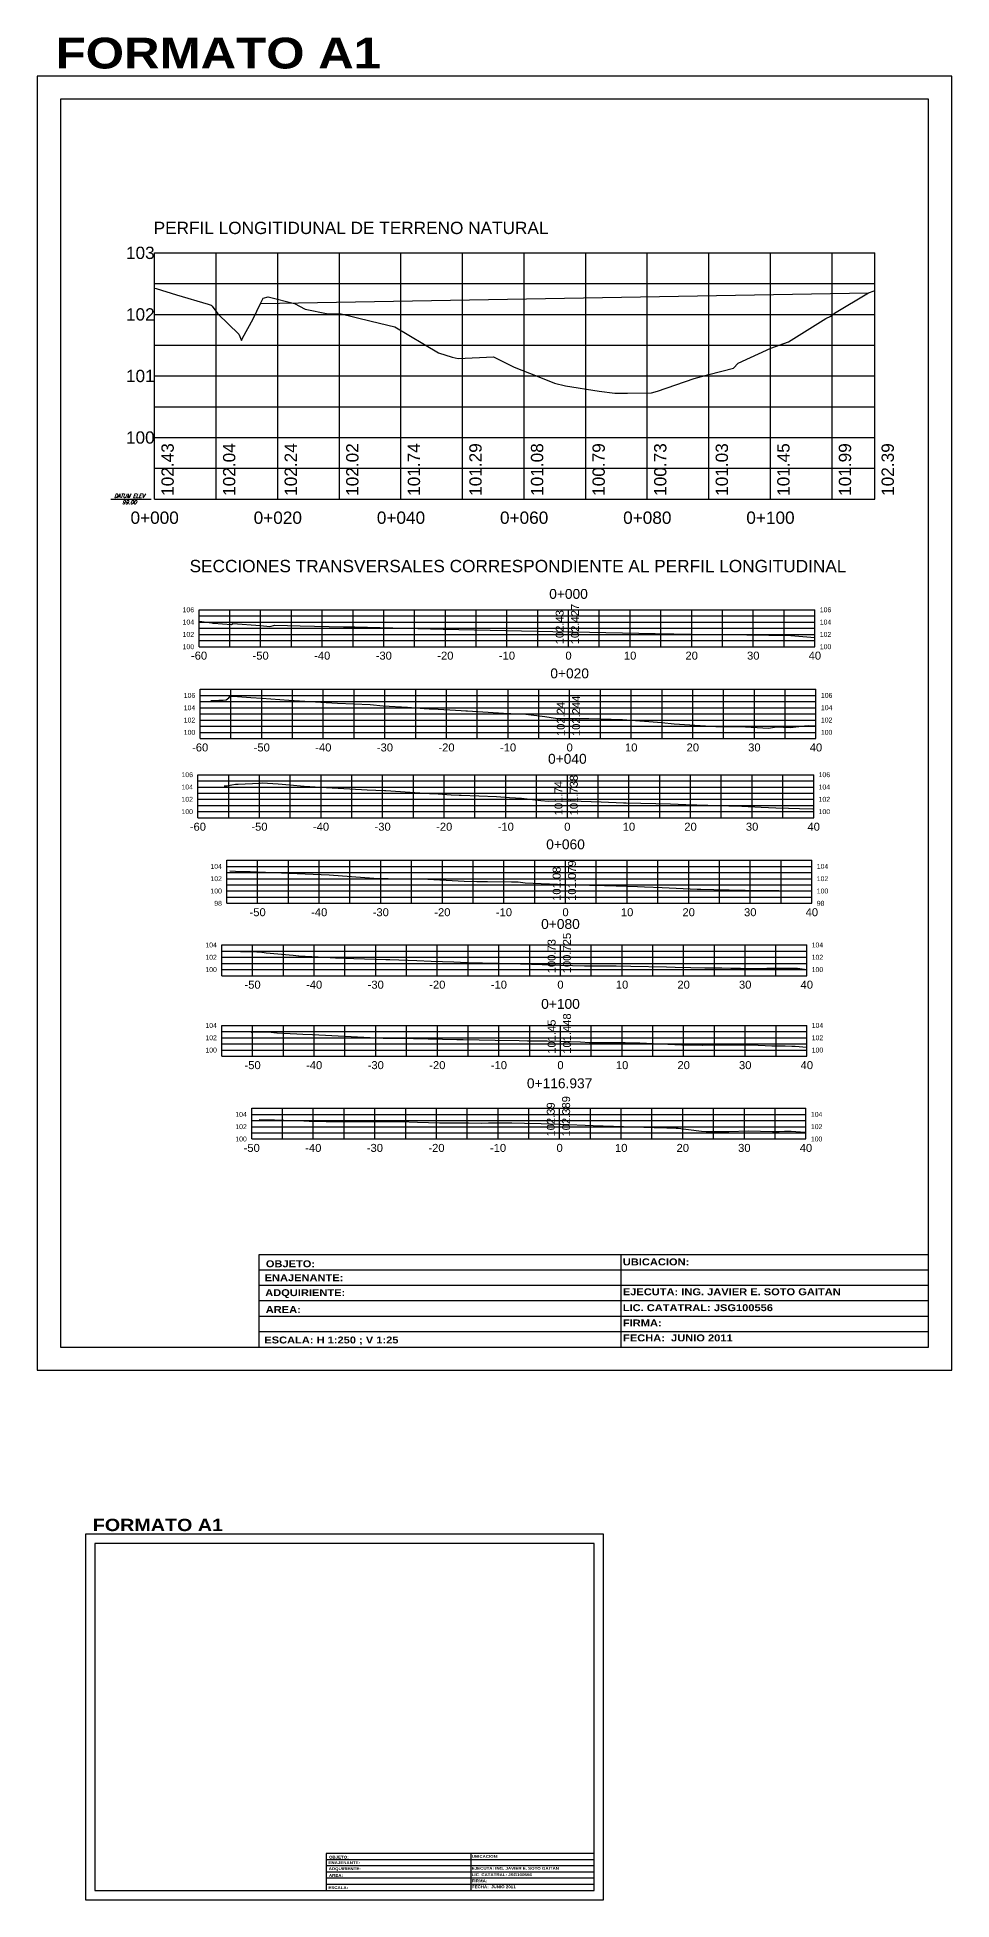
# Model space of a CAD drawing. Header units: millimetres. Extents: x 605578 to 606222, y 1311008 to 1311323.
# Drawn here: x 606073.2 to 606221.7, y 1311008.2 to 1311310.8 of the extents above; entities that cross this region are included whole.
import ezdxf
from ezdxf.enums import TextEntityAlignment as Align

# ---------------------------------------------------------------- set-up
doc = ezdxf.new("R2010")
doc.units = ezdxf.units.MM
doc.header["$LTSCALE"] = 0.0254
doc.header["$MEASUREMENT"] = 0
for name, color, linetype in [('ALINEACION 1', 4, 'Continuous'), ('CAJETIN', 5, 'Continuous'), ('PBASE', 3, 'Continuous'), ('PEGC', 6, 'Continuous'), ('PEGCT', 7, 'Continuous'), ('PGRID', 8, 'Continuous'), ('PGRIDT', 7, 'Continuous'), ('PVGRID', 8, 'Continuous'), ('TEXTO ARB', 7, 'Continuous'), ('XEG', 6, 'Continuous'), ('XGRID', 8, 'Continuous'), ('XGRIDT', 3, 'Continuous')]:
    doc.layers.add(name, color=color, linetype=linetype)
doc.styles.add('C10O', font='complex_.ttf', dxfattribs={"oblique": 20, "height": 4.167})
doc.styles.add('PERFIL', font='arial.ttf', dxfattribs={"height": 2})
doc.styles.add('SECCION', font='arial.ttf', dxfattribs={"height": 0.8})
doc.styles.add('TEXTO CAJETIN', font='', dxfattribs={"height": 1.2})
doc.styles.get('TEXTO CAJETIN').set_extended_font_data('Arial Black')

# ---------------------------------------------------------------- blocks, each defined once
blk = doc.blocks.new('datum')
blk.add_line((-1.625, 0), (-0.125, 0))
at = {"style": 'C10O', "oblique": 20}
blk.add_text('DATUM ELEV', height=0.1389, dxfattribs=at).set_placement((-0.9375, 0.05), align=Align.CENTER)
blk.add_attdef('DATUM', text='', height=0.1389, dxfattribs=at).set_placement((-0.9375, -0.18889), align=Align.CENTER)

msp = doc.modelspace()

# ---------------------------------------------------------------- linework, layer by layer
for p, q in [((606217.988, 1311112.982), (606109.238, 1311112.982)), ((606109.238, 1311112.982), (606109.238, 1311097.982)), ((606167.988, 1311112.982), (606167.988, 1311097.982)), ((606217.988, 1311110.482), (606109.238, 1311110.482)), ((606217.988, 1311107.982), (606109.238, 1311107.982)), ((606217.988, 1311105.482), (606109.238, 1311105.482)), ((606217.988, 1311102.982), (606109.238, 1311102.982)), ((606217.988, 1311100.482), (606109.238, 1311100.482)), ((606163.663, 1311015.706), (606120.163, 1311015.706)), ((606120.163, 1311015.706), (606120.163, 1311009.706)), ((606163.663, 1311014.706), (606120.163, 1311014.706)), ((606163.663, 1311013.706), (606120.163, 1311013.706)), ((606143.663, 1311015.706), (606143.663, 1311009.706)), ((606163.663, 1311012.706), (606120.163, 1311012.706)), ((606163.663, 1311011.706), (606120.163, 1311011.706)), ((606163.663, 1311010.706), (606120.163, 1311010.706))]:
    msp.add_line(p, q)
for points in [[(606221.738, 1311094.232), (606221.738, 1311304.482), (606073.238, 1311304.482), (606073.238, 1311094.232)], [(606081.063, 1311008.206), (606165.163, 1311008.206), (606165.163, 1311067.606), (606081.063, 1311067.606)]]:
    msp.add_lwpolyline(points, close=True)
at = {"layer": 'CAJETIN'}
for points in [[(606217.988, 1311097.982), (606217.988, 1311300.732), (606076.988, 1311300.732), (606076.988, 1311097.982)], [(606082.563, 1311009.706), (606163.663, 1311009.706), (606163.663, 1311066.106), (606082.563, 1311066.106)]]:
    msp.add_lwpolyline(points, close=True, dxfattribs=at)
at = {"layer": 'PBASE'}
for p, q in [((606092.301, 1311235.734), (606092.301, 1311235.76)), ((606092.301, 1311235.76), (606209.239, 1311235.76)), ((606092.301, 1311235.734), (606209.239, 1311235.734)), ((606102.301, 1311235.734), (606102.301, 1311235.76)), ((606112.301, 1311235.734), (606112.301, 1311235.76)), ((606122.301, 1311235.734), (606122.301, 1311235.76)), ((606132.301, 1311235.734), (606132.301, 1311235.76)), ((606142.301, 1311235.734), (606142.301, 1311235.76)), ((606152.301, 1311235.734), (606152.301, 1311235.76)), ((606162.301, 1311235.734), (606162.301, 1311235.76)), ((606172.301, 1311235.734), (606172.301, 1311235.76)), ((606182.301, 1311235.734), (606182.301, 1311235.76)), ((606192.301, 1311235.734), (606192.301, 1311235.76)), ((606202.301, 1311235.734), (606202.301, 1311235.76)), ((606209.239, 1311235.734), (606209.239, 1311235.76))]:
    msp.add_line(p, q, dxfattribs=at)
at = {"layer": 'PEGC'}
msp.add_lwpolyline([(606092.301, 1311270.034), (606092.552, 1311269.941), (606095.84, 1311268.948), (606100.98, 1311267.424), (606101.475, 1311267.235), (606101.626, 1311267.115), (606102.547, 1311265.853), (606105.946, 1311262.572), (606106.392, 1311261.542), (606106.557, 1311261.915), (606108.32, 1311265.024), (606109.467, 1311267.557), (606109.935, 1311268.42), (606110.73, 1311268.588), (606115.001, 1311267.543), (606116.735, 1311266.604), (606120.478, 1311265.853), (606122.396, 1311265.927), (606127.48, 1311264.635), (606131.317, 1311263.721), (606138.42, 1311259.514), (606140.619, 1311258.829), (606141.605, 1311258.585), (606147.33, 1311258.882), (606150.685, 1311257.183), (606154.435, 1311255.712), (606157.219, 1311254.593), (606159.009, 1311254.158), (606164.459, 1311253.311), (606167.052, 1311252.98), (606169.112, 1311252.97), (606172.969, 1311253.019), (606173.959, 1311253.314), (606179.893, 1311255.365), (606182.278, 1311256.005), (606186.297, 1311257.018), (606187.039, 1311257.822), (606192.343, 1311260.255), (606195.257, 1311261.299), (606201.31, 1311265.071), (606202.078, 1311265.495), (606202.727, 1311265.947), (606208.248, 1311269.259), (606209.133, 1311269.604), (606209.238, 1311269.646)], dxfattribs=at)
at = {"layer": 'PGRID'}
for p, q in [((606092.301, 1311235.76), (606092.301, 1311275.76)), ((606092.301, 1311275.76), (606209.239, 1311275.76)), ((606102.301, 1311235.76), (606102.301, 1311275.76)), ((606112.301, 1311235.76), (606112.301, 1311275.76)), ((606122.301, 1311235.76), (606122.301, 1311275.76)), ((606132.301, 1311235.76), (606132.301, 1311275.76)), ((606142.301, 1311235.76), (606142.301, 1311275.76)), ((606152.301, 1311235.76), (606152.301, 1311275.76)), ((606162.301, 1311235.76), (606162.301, 1311275.76)), ((606172.301, 1311235.76), (606172.301, 1311275.76)), ((606182.301, 1311235.76), (606182.301, 1311275.76)), ((606192.301, 1311235.76), (606192.301, 1311275.76)), ((606202.301, 1311235.76), (606202.301, 1311275.76)), ((606209.239, 1311235.76), (606209.239, 1311275.76)), ((606092.301, 1311270.76), (606209.239, 1311270.76)), ((606092.301, 1311265.76), (606209.239, 1311265.76)), ((606092.301, 1311260.76), (606209.239, 1311260.76)), ((606092.301, 1311255.76), (606209.239, 1311255.76)), ((606092.301, 1311250.76), (606209.239, 1311250.76)), ((606092.301, 1311245.76), (606209.239, 1311245.76)), ((606092.301, 1311240.76), (606209.239, 1311240.76))]:
    msp.add_line(p, q, dxfattribs=at)
at = {"layer": 'PVGRID'}
for p, q in [((606092.301, 1311235.76), (606092.301, 1311270.034)), ((606112.301, 1311235.76), (606112.301, 1311268.203)), ((606209.239, 1311235.76), (606209.239, 1311269.645)), ((606102.301, 1311235.76), (606102.301, 1311266.189)), ((606122.301, 1311235.76), (606122.301, 1311265.923)), ((606202.301, 1311235.76), (606202.301, 1311265.65)), ((606132.301, 1311235.76), (606132.301, 1311263.138)), ((606192.301, 1311235.76), (606192.301, 1311260.236)), ((606142.301, 1311235.76), (606142.301, 1311258.622)), ((606152.301, 1311235.76), (606152.301, 1311256.549)), ((606182.301, 1311235.76), (606182.301, 1311256.011)), ((606162.301, 1311235.76), (606162.301, 1311253.646)), ((606172.301, 1311235.76), (606172.301, 1311253.01))]:
    msp.add_line(p, q, dxfattribs=at)
at = {"layer": 'TEXTO ARB'}
msp.add_line((606109.467, 1311267.557), (606208.248, 1311269.259), dxfattribs=at)
at = {"layer": 'XEG'}
for points in [[(606099.51, 1311215.935), (606101.604, 1311215.627), (606101.756, 1311215.608), (606101.859, 1311215.594), (606104.788, 1311215.358), (606104.973, 1311215.565), (606109.51, 1311215.201), (606111.027, 1311215.079), (606111.027, 1311215.079), (606111.79, 1311215.273), (606111.79, 1311215.273), (606115.933, 1311215.148), (606115.933, 1311215.148), (606122.958, 1311215.029), (606122.958, 1311215.029), (606124.831, 1311214.992), (606124.831, 1311214.992), (606139.166, 1311214.65), (606139.166, 1311214.65), (606159.51, 1311214.2), (606159.789, 1311214.194), (606159.789, 1311214.194), (606160.289, 1311214.182), (606160.289, 1311214.182), (606173.559, 1311213.934), (606173.559, 1311213.934), (606182.627, 1311213.765), (606182.627, 1311213.765), (606188.476, 1311213.676), (606188.476, 1311213.676), (606195.598, 1311213.58), (606195.598, 1311213.58), (606199.51, 1311213.28), (606199.51, 1311213.28)], [(606101.397, 1311203.012), (606102.201, 1311203.041), (606102.73, 1311203.062), (606103.438, 1311203.102), (606103.926, 1311203.131), (606104.356, 1311203.491), (606104.559, 1311203.738), (606105.768, 1311203.704), (606107.919, 1311203.51), (606109.692, 1311203.396), (606114.099, 1311203.111), (606114.099, 1311203.111), (606120.14, 1311202.711), (606120.14, 1311202.711), (606122.019, 1311202.611), (606122.019, 1311202.611), (606127.313, 1311202.361), (606127.313, 1311202.361), (606129.384, 1311202.156), (606129.384, 1311202.156), (606133.383, 1311201.943), (606133.383, 1311201.943), (606136.08, 1311201.73), (606136.08, 1311201.73), (606136.869, 1311201.672), (606136.869, 1311201.672), (606137.415, 1311201.665), (606137.415, 1311201.665), (606142.053, 1311201.417), (606142.053, 1311201.417), (606142.845, 1311201.374), (606142.845, 1311201.374), (606142.955, 1311201.368), (606142.955, 1311201.368), (606143.079, 1311201.358), (606143.079, 1311201.358), (606148.949, 1311200.952), (606148.949, 1311200.952), (606152.569, 1311200.788), (606152.569, 1311200.788), (606155.635, 1311200.461), (606155.635, 1311200.461), (606157.734, 1311200.09), (606157.734, 1311200.09), (606159.692, 1311200.104), (606161.999, 1311200.12), (606161.999, 1311200.12), (606162.827, 1311200.1), (606162.827, 1311200.1), (606168.256, 1311199.932), (606168.256, 1311199.932), (606174.648, 1311199.459), (606174.648, 1311199.459), (606176.688, 1311199.221), (606176.688, 1311199.221), (606183.437, 1311198.804), (606183.437, 1311198.804), (606187.345, 1311198.785), (606187.345, 1311198.785), (606191.959, 1311198.536), (606191.959, 1311198.536), (606193.27, 1311198.754), (606193.27, 1311198.754), (606195.527, 1311198.646), (606195.527, 1311198.646), (606197.846, 1311198.924), (606197.846, 1311198.924), (606198.479, 1311198.954), (606198.479, 1311198.954), (606199.692, 1311198.937), (606199.692, 1311198.937)], [(606103.571, 1311189.162), (606104.09, 1311189.18), (606104.839, 1311189.322), (606105.452, 1311189.428), (606105.837, 1311189.45), (606109.32, 1311189.619), (606109.451, 1311189.625), (606109.451, 1311189.625), (606109.758, 1311189.673), (606109.758, 1311189.673), (606112.366, 1311189.478), (606112.366, 1311189.478), (606114.272, 1311189.311), (606114.272, 1311189.311), (606116.562, 1311189.122), (606116.562, 1311189.122), (606120.188, 1311188.894), (606120.188, 1311188.894), (606126.828, 1311188.503), (606126.828, 1311188.503), (606129.619, 1311188.438), (606129.619, 1311188.438), (606129.825, 1311188.426), (606129.825, 1311188.426), (606136.946, 1311187.947), (606136.946, 1311187.947), (606137.632, 1311187.932), (606137.632, 1311187.932), (606140.448, 1311187.725), (606140.448, 1311187.725), (606141.766, 1311187.647), (606141.766, 1311187.647), (606142.062, 1311187.636), (606142.062, 1311187.636), (606147.805, 1311187.43), (606147.805, 1311187.43), (606149.946, 1311187.275), (606149.946, 1311187.275), (606151.864, 1311187.168), (606151.864, 1311187.168), (606155.007, 1311186.762), (606155.007, 1311186.762), (606156.284, 1311186.698), (606156.284, 1311186.698), (606159.32, 1311186.718), (606160.644, 1311186.726), (606160.644, 1311186.726), (606161.553, 1311186.673), (606161.553, 1311186.673), (606164.793, 1311186.562), (606164.793, 1311186.562), (606168.438, 1311186.414), (606168.438, 1311186.414), (606168.851, 1311186.397), (606168.851, 1311186.397), (606176.05, 1311186.231), (606176.05, 1311186.231), (606178.559, 1311186.155), (606178.559, 1311186.155), (606182.149, 1311186.025), (606182.149, 1311186.025), (606185.565, 1311185.918), (606185.565, 1311185.918), (606187.63, 1311185.865), (606187.63, 1311185.865), (606190.776, 1311185.695), (606190.776, 1311185.695), (606192.006, 1311185.645), (606192.006, 1311185.645), (606193.182, 1311185.617), (606193.182, 1311185.617), (606195.223, 1311185.545), (606195.223, 1311185.545), (606196.994, 1311185.499), (606196.994, 1311185.499), (606199.174, 1311185.46), (606199.174, 1311185.46)], [(606104.528, 1311175.35), (606106.355, 1311175.246), (606107.7, 1311175.262), (606107.715, 1311175.262), (606107.736, 1311175.262), (606107.788, 1311175.256), (606109.022, 1311175.207), (606118.049, 1311174.848), (606118.049, 1311174.848), (606120.615, 1311174.708), (606120.615, 1311174.708), (606127.91, 1311174.147), (606127.91, 1311174.147), (606128.924, 1311174.106), (606128.924, 1311174.106), (606130.222, 1311174.117), (606130.222, 1311174.117), (606135.701, 1311174.057), (606135.701, 1311174.057), (606142.542, 1311173.705), (606142.542, 1311173.705), (606144.627, 1311173.607), (606144.627, 1311173.607), (606146.346, 1311173.624), (606146.346, 1311173.624), (606150.256, 1311173.59), (606150.256, 1311173.59), (606151.352, 1311173.58), (606151.352, 1311173.58), (606152.453, 1311173.41), (606152.453, 1311173.41), (606159.022, 1311173.166), (606161.689, 1311173.066), (606161.689, 1311173.066), (606162.935, 1311173.019), (606162.935, 1311173.019), (606163.429, 1311173.018), (606163.429, 1311173.018), (606167.249, 1311172.903), (606167.249, 1311172.903), (606170.712, 1311172.805), (606170.712, 1311172.805), (606171.852, 1311172.751), (606171.852, 1311172.751), (606174.723, 1311172.656), (606174.723, 1311172.656), (606180.419, 1311172.409), (606180.419, 1311172.409), (606180.975, 1311172.387), (606180.975, 1311172.387), (606185.197, 1311172.264), (606185.197, 1311172.264), (606185.608, 1311172.257), (606185.608, 1311172.257), (606188.215, 1311172.217), (606188.215, 1311172.217), (606191.811, 1311172.176), (606191.811, 1311172.176), (606193.672, 1311172.193), (606193.672, 1311172.193), (606196.13, 1311172.14), (606196.13, 1311172.14), (606198.402, 1311172.102), (606198.402, 1311172.102), (606199.022, 1311172.037), (606199.022, 1311172.037)], [(606106.249, 1311162.239), (606107.699, 1311162.232), (606107.963, 1311162.237), (606108.2, 1311162.232), (606108.92, 1311162.219), (606108.92, 1311162.219), (606109.4, 1311162.223), (606109.4, 1311162.223), (606110.384, 1311162.044), (606110.384, 1311162.044), (606114.767, 1311161.65), (606114.767, 1311161.65), (606115.633, 1311161.554), (606115.633, 1311161.554), (606115.727, 1311161.554), (606115.727, 1311161.554), (606119.959, 1311161.323), (606119.959, 1311161.323), (606121.662, 1311161.236), (606121.662, 1311161.236), (606121.924, 1311161.224), (606121.924, 1311161.224), (606122.063, 1311161.21), (606122.063, 1311161.21), (606124.641, 1311161.137), (606124.641, 1311161.137), (606129.837, 1311160.984), (606129.837, 1311160.984), (606130.486, 1311160.96), (606130.486, 1311160.96), (606134.871, 1311160.775), (606134.871, 1311160.775), (606137.2, 1311160.694), (606137.2, 1311160.694), (606140.896, 1311160.563), (606140.896, 1311160.563), (606143.03, 1311160.488), (606143.03, 1311160.488), (606145.547, 1311160.425), (606145.547, 1311160.425), (606147.118, 1311160.382), (606147.118, 1311160.382), (606148.26, 1311160.347), (606148.26, 1311160.347), (606151.712, 1311160.278), (606151.712, 1311160.278), (606155.224, 1311160.127), (606155.224, 1311160.127), (606156.472, 1311160.089), (606156.472, 1311160.089), (606158.2, 1311160.043), (606162.124, 1311159.937), (606162.124, 1311159.937), (606163.569, 1311159.925), (606163.569, 1311159.925), (606166.439, 1311159.936), (606166.439, 1311159.936), (606167.258, 1311159.92), (606167.258, 1311159.92), (606169.631, 1311159.867), (606169.631, 1311159.867), (606175.417, 1311159.757), (606175.417, 1311159.757), (606176.841, 1311159.712), (606176.841, 1311159.712), (606179.363, 1311159.645), (606179.363, 1311159.645), (606181.67, 1311159.587), (606181.67, 1311159.587), (606184.401, 1311159.604), (606184.401, 1311159.604), (606185.856, 1311159.573), (606185.856, 1311159.573), (606187.461, 1311159.527), (606187.461, 1311159.527), (606189.505, 1311159.514), (606189.505, 1311159.514), (606191.197, 1311159.51), (606191.197, 1311159.51), (606191.712, 1311159.538), (606191.712, 1311159.538), (606196.539, 1311159.546), (606196.539, 1311159.546), (606196.673, 1311159.542), (606196.673, 1311159.542), (606198.2, 1311159.329), (606198.2, 1311159.329)], [(606107.973, 1311149.157), (606108.205, 1311149.164), (606109.578, 1311149.203), (606109.578, 1311149.203), (606110.174, 1311149.211), (606110.174, 1311149.211), (606110.707, 1311149.209), (606110.707, 1311149.209), (606112.137, 1311149.061), (606112.137, 1311149.061), (606112.205, 1311149.056), (606112.205, 1311149.056), (606115.41, 1311148.899), (606115.41, 1311148.899), (606116.355, 1311148.827), (606116.355, 1311148.827), (606117.942, 1311148.771), (606117.942, 1311148.771), (606129.386, 1311148.202), (606129.386, 1311148.202), (606130.323, 1311148.167), (606130.323, 1311148.167), (606131.997, 1311148.175), (606131.997, 1311148.175), (606141.38, 1311147.98), (606141.38, 1311147.98), (606141.864, 1311147.97), (606141.864, 1311147.97), (606142.39, 1311147.954), (606142.39, 1311147.954), (606147.607, 1311147.853), (606147.607, 1311147.853), (606151.474, 1311147.789), (606151.474, 1311147.789), (606152.843, 1311147.759), (606152.843, 1311147.759), (606156.04, 1311147.726), (606156.04, 1311147.726), (606158.205, 1311147.693), (606158.227, 1311147.693), (606158.227, 1311147.693), (606161.477, 1311147.581), (606161.477, 1311147.581), (606162.901, 1311147.499), (606162.901, 1311147.499), (606168.684, 1311147.48), (606168.684, 1311147.48), (606171.07, 1311147.442), (606171.07, 1311147.442), (606173.289, 1311147.285), (606173.289, 1311147.285), (606177.922, 1311147.073), (606177.922, 1311147.073), (606181.257, 1311147.039), (606181.257, 1311147.039), (606181.315, 1311147.039), (606181.315, 1311147.039), (606181.344, 1311147.04), (606181.344, 1311147.04), (606186.828, 1311147.102), (606186.828, 1311147.102), (606186.907, 1311147.099), (606186.907, 1311147.099), (606187.292, 1311147.089), (606187.292, 1311147.089), (606189.24, 1311147.115), (606189.24, 1311147.115), (606192.55, 1311146.956), (606192.55, 1311146.956), (606194.704, 1311146.911), (606194.704, 1311146.911), (606195.753, 1311146.897), (606195.753, 1311146.897), (606196.316, 1311146.895), (606196.316, 1311146.895), (606198.205, 1311146.694), (606198.205, 1311146.694)], [(606109.279, 1311134.938), (606109.279, 1311134.938), (606111.25, 1311134.902), (606111.25, 1311134.902), (606111.785, 1311134.904), (606111.785, 1311134.904), (606113.291, 1311134.874), (606113.291, 1311134.874), (606116.532, 1311134.746), (606116.532, 1311134.746), (606117.4, 1311134.689), (606117.4, 1311134.689), (606120.127, 1311134.621), (606120.127, 1311134.621), (606120.77, 1311134.642), (606120.77, 1311134.642), (606122.733, 1311134.652), (606122.733, 1311134.652), (606123, 1311134.66), (606123, 1311134.66), (606127.261, 1311134.65), (606127.261, 1311134.65), (606132.213, 1311134.627), (606132.213, 1311134.627), (606134.986, 1311134.522), (606134.986, 1311134.522), (606138.574, 1311134.449), (606138.574, 1311134.449), (606140.676, 1311134.435), (606140.676, 1311134.435), (606143.246, 1311134.412), (606143.246, 1311134.412), (606145.33, 1311134.386), (606145.33, 1311134.386), (606146.509, 1311134.406), (606146.509, 1311134.406), (606149.423, 1311134.423), (606149.423, 1311134.423), (606150.3, 1311134.396), (606150.3, 1311134.396), (606152.343, 1311134.356), (606152.343, 1311134.356), (606155.077, 1311134.292), (606155.077, 1311134.292), (606158.064, 1311134.188), (606158.254, 1311134.181), (606158.254, 1311134.181), (606163.507, 1311134.001), (606163.507, 1311134.001), (606165.112, 1311133.958), (606165.112, 1311133.958), (606173.437, 1311133.656), (606173.437, 1311133.656), (606173.723, 1311133.654), (606173.723, 1311133.654), (606175.496, 1311133.591), (606175.496, 1311133.591), (606176.964, 1311133.545), (606176.964, 1311133.545), (606177.31, 1311133.552), (606177.31, 1311133.552), (606181.087, 1311133.059), (606181.087, 1311133.059), (606181.885, 1311133.01), (606181.885, 1311133.01), (606185.481, 1311132.997), (606185.481, 1311132.997), (606185.548, 1311132.995), (606185.548, 1311132.995), (606188.732, 1311133.112), (606188.732, 1311133.112), (606192.62, 1311133.038), (606192.62, 1311133.038), (606193.703, 1311133.012), (606193.703, 1311133.012), (606194.584, 1311133.048), (606194.584, 1311133.048), (606195.641, 1311133.09), (606195.641, 1311133.09), (606197.178, 1311132.941), (606197.178, 1311132.941), (606198.064, 1311132.902), (606198.064, 1311132.902)]]:
    msp.add_lwpolyline(points, dxfattribs=at)
at = {"layer": 'XGRID'}
for p, q in [((606099.51, 1311211.773), (606099.51, 1311217.773)), ((606099.51, 1311217.773), (606199.51, 1311217.773)), ((606099.51, 1311216.773), (606199.51, 1311216.773)), ((606104.51, 1311211.773), (606104.51, 1311217.773)), ((606109.51, 1311211.773), (606109.51, 1311217.773)), ((606114.51, 1311211.773), (606114.51, 1311217.773)), ((606119.51, 1311211.773), (606119.51, 1311217.773)), ((606124.51, 1311211.773), (606124.51, 1311217.773)), ((606129.51, 1311211.773), (606129.51, 1311217.773)), ((606134.51, 1311211.773), (606134.51, 1311217.773)), ((606139.51, 1311211.773), (606139.51, 1311217.773)), ((606144.51, 1311211.773), (606144.51, 1311217.773)), ((606149.51, 1311211.773), (606149.51, 1311217.773)), ((606154.51, 1311211.773), (606154.51, 1311217.773)), ((606159.51, 1311211.773), (606159.51, 1311217.773)), ((606164.51, 1311211.773), (606164.51, 1311217.773)), ((606169.51, 1311211.773), (606169.51, 1311217.773)), ((606174.51, 1311211.773), (606174.51, 1311217.773)), ((606179.51, 1311211.773), (606179.51, 1311217.773)), ((606184.51, 1311211.773), (606184.51, 1311217.773)), ((606189.51, 1311211.773), (606189.51, 1311217.773)), ((606194.51, 1311211.773), (606194.51, 1311217.773)), ((606199.51, 1311211.773), (606199.51, 1311217.773)), ((606099.51, 1311215.773), (606199.51, 1311215.773)), ((606099.51, 1311214.773), (606199.51, 1311214.773)), ((606099.51, 1311213.773), (606199.51, 1311213.773)), ((606099.51, 1311212.773), (606199.51, 1311212.773)), ((606099.51, 1311211.773), (606199.51, 1311211.773)), ((606099.692, 1311196.859), (606099.692, 1311204.859)), ((606099.692, 1311204.859), (606199.692, 1311204.859)), ((606104.692, 1311196.859), (606104.692, 1311204.859)), ((606109.692, 1311196.859), (606109.692, 1311204.859)), ((606114.692, 1311196.859), (606114.692, 1311204.859)), ((606119.692, 1311196.859), (606119.692, 1311204.859)), ((606124.692, 1311196.859), (606124.692, 1311204.859)), ((606129.692, 1311196.859), (606129.692, 1311204.859)), ((606134.692, 1311196.859), (606134.692, 1311204.859)), ((606139.692, 1311196.859), (606139.692, 1311204.859)), ((606144.692, 1311196.859), (606144.692, 1311204.859)), ((606149.692, 1311196.859), (606149.692, 1311204.859)), ((606154.692, 1311196.859), (606154.692, 1311204.859)), ((606159.692, 1311196.859), (606159.692, 1311204.859)), ((606164.692, 1311196.859), (606164.692, 1311204.859)), ((606169.692, 1311196.859), (606169.692, 1311204.859)), ((606174.692, 1311196.859), (606174.692, 1311204.859)), ((606179.692, 1311196.859), (606179.692, 1311204.859)), ((606184.692, 1311196.859), (606184.692, 1311204.859)), ((606189.692, 1311196.859), (606189.692, 1311204.859)), ((606194.692, 1311196.859), (606194.692, 1311204.859)), ((606199.692, 1311196.859), (606199.692, 1311204.859)), ((606099.692, 1311203.859), (606199.692, 1311203.859)), ((606099.692, 1311202.859), (606199.692, 1311202.859)), ((606099.692, 1311201.859), (606199.692, 1311201.859)), ((606099.692, 1311200.859), (606199.692, 1311200.859)), ((606099.692, 1311199.859), (606199.692, 1311199.859)), ((606099.692, 1311198.859), (606199.692, 1311198.859)), ((606099.692, 1311197.859), (606199.692, 1311197.859)), ((606099.692, 1311196.859), (606199.692, 1311196.859)), ((606099.32, 1311183.98), (606099.32, 1311190.98)), ((606099.32, 1311190.98), (606199.32, 1311190.98)), ((606099.32, 1311189.98), (606199.32, 1311189.98)), ((606104.32, 1311183.98), (606104.32, 1311190.98)), ((606109.32, 1311183.98), (606109.32, 1311190.98)), ((606114.32, 1311183.98), (606114.32, 1311190.98)), ((606119.32, 1311183.98), (606119.32, 1311190.98)), ((606124.32, 1311183.98), (606124.32, 1311190.98)), ((606129.32, 1311183.98), (606129.32, 1311190.98)), ((606134.32, 1311183.98), (606134.32, 1311190.98)), ((606139.32, 1311183.98), (606139.32, 1311190.98)), ((606144.32, 1311183.98), (606144.32, 1311190.98)), ((606149.32, 1311183.98), (606149.32, 1311190.98)), ((606154.32, 1311183.98), (606154.32, 1311190.98)), ((606159.32, 1311183.98), (606159.32, 1311190.98)), ((606164.32, 1311183.98), (606164.32, 1311190.98)), ((606169.32, 1311183.98), (606169.32, 1311190.98)), ((606174.32, 1311183.98), (606174.32, 1311190.98)), ((606179.32, 1311183.98), (606179.32, 1311190.98)), ((606184.32, 1311183.98), (606184.32, 1311190.98)), ((606189.32, 1311183.98), (606189.32, 1311190.98)), ((606194.32, 1311183.98), (606194.32, 1311190.98)), ((606199.32, 1311183.98), (606199.32, 1311190.98)), ((606099.32, 1311188.98), (606199.32, 1311188.98)), ((606099.32, 1311187.98), (606199.32, 1311187.98)), ((606099.32, 1311186.98), (606199.32, 1311186.98)), ((606099.32, 1311185.98), (606199.32, 1311185.98)), ((606099.32, 1311184.98), (606199.32, 1311184.98)), ((606099.32, 1311183.98), (606199.32, 1311183.98)), ((606104.022, 1311170.087), (606104.022, 1311177.087)), ((606104.022, 1311177.087), (606199.022, 1311177.087)), ((606109.022, 1311170.087), (606109.022, 1311177.087)), ((606114.022, 1311170.087), (606114.022, 1311177.087)), ((606119.022, 1311170.087), (606119.022, 1311177.087)), ((606124.022, 1311170.087), (606124.022, 1311177.087)), ((606129.022, 1311170.087), (606129.022, 1311177.087)), ((606134.022, 1311170.087), (606134.022, 1311177.087)), ((606139.022, 1311170.087), (606139.022, 1311177.087)), ((606144.022, 1311170.087), (606144.022, 1311177.087)), ((606149.022, 1311170.087), (606149.022, 1311177.087)), ((606154.022, 1311170.087), (606154.022, 1311177.087)), ((606159.022, 1311170.087), (606159.022, 1311177.087)), ((606164.022, 1311170.087), (606164.022, 1311177.087)), ((606169.022, 1311170.087), (606169.022, 1311177.087)), ((606174.022, 1311170.087), (606174.022, 1311177.087)), ((606179.022, 1311170.087), (606179.022, 1311177.087)), ((606184.022, 1311170.087), (606184.022, 1311177.087)), ((606189.022, 1311170.087), (606189.022, 1311177.087)), ((606194.022, 1311170.087), (606194.022, 1311177.087)), ((606199.022, 1311170.087), (606199.022, 1311177.087)), ((606104.022, 1311176.087), (606199.022, 1311176.087)), ((606104.022, 1311175.087), (606199.022, 1311175.087)), ((606104.022, 1311174.087), (606199.022, 1311174.087)), ((606104.022, 1311173.087), (606199.022, 1311173.087)), ((606104.022, 1311172.087), (606199.022, 1311172.087)), ((606104.022, 1311171.087), (606199.022, 1311171.087)), ((606104.022, 1311170.087), (606199.022, 1311170.087)), ((606103.2, 1311158.318), (606103.2, 1311163.318)), ((606103.2, 1311163.318), (606198.2, 1311163.318)), ((606103.2, 1311162.318), (606198.2, 1311162.318)), ((606108.2, 1311158.318), (606108.2, 1311163.318)), ((606113.2, 1311158.318), (606113.2, 1311163.318)), ((606118.2, 1311158.318), (606118.2, 1311163.318)), ((606123.2, 1311158.318), (606123.2, 1311163.318)), ((606128.2, 1311158.318), (606128.2, 1311163.318)), ((606133.2, 1311158.318), (606133.2, 1311163.318)), ((606138.2, 1311158.318), (606138.2, 1311163.318)), ((606143.2, 1311158.318), (606143.2, 1311163.318)), ((606148.2, 1311158.318), (606148.2, 1311163.318)), ((606153.2, 1311158.318), (606153.2, 1311163.318)), ((606158.2, 1311158.318), (606158.2, 1311163.318)), ((606163.2, 1311158.318), (606163.2, 1311163.318)), ((606168.2, 1311158.318), (606168.2, 1311163.318)), ((606173.2, 1311158.318), (606173.2, 1311163.318)), ((606178.2, 1311158.318), (606178.2, 1311163.318)), ((606183.2, 1311158.318), (606183.2, 1311163.318)), ((606188.2, 1311158.318), (606188.2, 1311163.318)), ((606193.2, 1311158.318), (606193.2, 1311163.318)), ((606198.2, 1311158.318), (606198.2, 1311163.318)), ((606103.2, 1311161.318), (606198.2, 1311161.318)), ((606103.2, 1311160.318), (606198.2, 1311160.318)), ((606103.2, 1311159.318), (606198.2, 1311159.318)), ((606103.2, 1311158.318), (606198.2, 1311158.318)), ((606103.205, 1311145.246), (606103.205, 1311150.246)), ((606103.205, 1311150.246), (606198.205, 1311150.246)), ((606108.205, 1311145.246), (606108.205, 1311150.246)), ((606113.205, 1311145.246), (606113.205, 1311150.246)), ((606118.205, 1311145.246), (606118.205, 1311150.246)), ((606123.205, 1311145.246), (606123.205, 1311150.246)), ((606128.205, 1311145.246), (606128.205, 1311150.246)), ((606133.205, 1311145.246), (606133.205, 1311150.246)), ((606138.205, 1311145.246), (606138.205, 1311150.246)), ((606143.205, 1311145.246), (606143.205, 1311150.246)), ((606148.205, 1311145.246), (606148.205, 1311150.246)), ((606153.205, 1311145.246), (606153.205, 1311150.246)), ((606158.205, 1311145.246), (606158.205, 1311150.246)), ((606163.205, 1311145.246), (606163.205, 1311150.246)), ((606168.205, 1311145.246), (606168.205, 1311150.246)), ((606173.205, 1311145.246), (606173.205, 1311150.246)), ((606178.205, 1311145.246), (606178.205, 1311150.246)), ((606183.205, 1311145.246), (606183.205, 1311150.246)), ((606188.205, 1311145.246), (606188.205, 1311150.246)), ((606193.205, 1311145.246), (606193.205, 1311150.246)), ((606198.205, 1311145.246), (606198.205, 1311150.246)), ((606103.205, 1311149.246), (606198.205, 1311149.246)), ((606103.205, 1311148.246), (606198.205, 1311148.246)), ((606103.205, 1311147.246), (606198.205, 1311147.246)), ((606103.205, 1311146.246), (606198.205, 1311146.246)), ((606103.205, 1311145.246), (606198.205, 1311145.246)), ((606108.064, 1311131.799), (606108.064, 1311136.799)), ((606108.064, 1311136.799), (606198.064, 1311136.799)), ((606108.064, 1311135.799), (606198.064, 1311135.799)), ((606108.064, 1311134.799), (606198.064, 1311134.799)), ((606113.064, 1311131.799), (606113.064, 1311136.799)), ((606118.064, 1311131.799), (606118.064, 1311136.799)), ((606123.064, 1311131.799), (606123.064, 1311136.799)), ((606128.064, 1311131.799), (606128.064, 1311136.799)), ((606133.064, 1311131.799), (606133.064, 1311136.799)), ((606138.064, 1311131.799), (606138.064, 1311136.799)), ((606143.064, 1311131.799), (606143.064, 1311136.799)), ((606148.064, 1311131.799), (606148.064, 1311136.799)), ((606153.064, 1311131.799), (606153.064, 1311136.799)), ((606158.064, 1311131.799), (606158.064, 1311136.799)), ((606163.064, 1311131.799), (606163.064, 1311136.799)), ((606168.064, 1311131.799), (606168.064, 1311136.799)), ((606173.064, 1311131.799), (606173.064, 1311136.799)), ((606178.064, 1311131.799), (606178.064, 1311136.799)), ((606183.064, 1311131.799), (606183.064, 1311136.799)), ((606188.064, 1311131.799), (606188.064, 1311136.799)), ((606193.064, 1311131.799), (606193.064, 1311136.799)), ((606198.064, 1311131.799), (606198.064, 1311136.799)), ((606108.064, 1311133.799), (606198.064, 1311133.799)), ((606108.064, 1311132.799), (606198.064, 1311132.799)), ((606108.064, 1311131.799), (606198.064, 1311131.799))]:
    msp.add_line(p, q, dxfattribs=at)

# ---------------------------------------------------------------- block references
at = {"layer": 'PBASE', "xscale": 4.388768898488122, "yscale": 4.388768898488122, "zscale": 4.388768898488122}
msp.add_blockref('datum', (606092.301, 1311235.76), dxfattribs=at).add_auto_attribs({'DATUM': '99.00'})

# ---------------------------------------------------------------- texts
at = {"style": 'TEXTO CAJETIN'}
for s, height, p in [('FORMATO A1', 5, (606076.225, 1311305.711)), ('OBJETO:', 1.125, (606110.355, 1311110.959)), ('UBICACION:', 1.125, (606168.325, 1311111.269)), ('ENAJENANTE:', 1.125, (606110.151, 1311108.699)), ('EJECUTA: ING. JAVIER E. SOTO GAITAN', 1.125, (606168.328, 1311106.411)), ('ADQUIRIENTE:', 1.125, (606110.251, 1311106.269)), ('AREA:', 1.125, (606110.34, 1311103.531)), ('LIC. CATATRAL: JSG100556', 1.125, (606168.318, 1311103.83)), ('FIRMA:', 1.125, (606168.339, 1311101.35)), ('ESCALA: H 1:250 ; V 1:25', 1.125, (606110.104, 1311098.581)), ('FECHA:  JUNIO 2011', 1.125, (606168.37, 1311098.92)), ('FORMATO A1', 2, (606082.258, 1311068.098)), ('ENAJENANTE:', 0.45, (606120.528, 1311013.993)), ('OBJETO:', 0.45, (606120.609, 1311014.897)), ('UBICACION:', 0.45, (606143.797, 1311015.021)), ('ADQUIRIENTE:', 0.45, (606120.568, 1311013.021)), ('AREA:', 0.45, (606120.604, 1311011.926)), ('LIC. CATATRAL: JSG100556', 0.45, (606143.795, 1311012.045)), ('EJECUTA: ING. JAVIER E. SOTO GAITAN', 0.45, (606143.799, 1311013.078)), ('FIRMA:', 0.45, (606143.803, 1311011.053)), ('ESCALA:', 0.45, (606120.509, 1311009.946)), ('FECHA:  JUNIO 2011', 0.45, (606143.816, 1311010.082))]:
    msp.add_text(s, height=height, dxfattribs=at).set_placement(p)
at = {"layer": 'ALINEACION 1', "style": 'PERFIL'}
for s, p in [('PERFIL LONGITIDUNAL DE TERRENO NATURAL', (606124.195, 1311279.812)), ('SECCIONES TRANSVERSALES CORRESPONDIENTE AL PERFIL LONGITUDINAL', (606151.3, 1311224.878))]:
    msp.add_text(s, height=2, dxfattribs=at).set_placement(p, align=Align.MIDDLE_CENTER)
at = {"layer": 'PEGCT', "style": 'PERFIL'}
for s, p in [('102.43', (606096, 1311240.557)), ('102.04', (606106, 1311240.557)), ('102.24', (606116, 1311240.557)), ('102.02', (606126, 1311240.557)), ('101.74', (606136, 1311240.557)), ('101.29', (606146, 1311240.557)), ('101.08', (606156, 1311240.557)), ('100.79', (606166, 1311240.557)), ('100.73', (606176, 1311240.557)), ('101.03', (606186, 1311240.557)), ('101.45', (606196, 1311240.557)), ('101.99', (606206, 1311240.557)), ('102.39', (606212.938, 1311240.557))]:
    msp.add_text(s, height=2, rotation=90, dxfattribs=at).set_placement(p, align=Align.BOTTOM_CENTER)
for s, p in [('0+000', (606092.301, 1311232.734)), ('0+020', (606112.301, 1311232.734)), ('0+040', (606132.301, 1311232.734)), ('0+060', (606152.301, 1311232.734)), ('0+080', (606172.301, 1311232.734)), ('0+100', (606192.301, 1311232.734))]:
    msp.add_text(s, height=2, dxfattribs=at).set_placement(p, align=Align.MIDDLE_CENTER)
at = {"layer": 'PGRIDT', "style": 'PERFIL'}
for s, p in [('103', (606092.3, 1311275.76)), ('102', (606092.3, 1311265.76)), ('101', (606092.3, 1311255.76)), ('100', (606092.3, 1311245.76))]:
    msp.add_text(s, height=2, dxfattribs=at).set_placement(p, align=Align.MIDDLE_RIGHT)
at = {"layer": 'XGRIDT', "style": 'SECCION'}
for s, p in [('0+000', (606159.51, 1311219.073)), ('0+020', (606159.692, 1311206.159)), ('0+040', (606159.32, 1311192.28)), ('0+060', (606159.022, 1311178.387)), ('0+080', (606158.2, 1311165.443)), ('0+100', (606158.205, 1311152.461)), ('0+116.937', (606158.064, 1311139.568))]:
    msp.add_text(s, height=1.6, dxfattribs=at).set_placement(p, align=Align.BOTTOM_CENTER)
for s, p in [('106', (606098.71, 1311217.773)), ('104', (606098.71, 1311215.773)), ('102', (606098.71, 1311213.773)), ('100', (606098.71, 1311211.773)), ('106', (606098.892, 1311203.859)), ('104', (606098.892, 1311201.859)), ('102', (606098.892, 1311199.859)), ('100', (606098.892, 1311197.859)), ('106', (606098.52, 1311190.98)), ('104', (606098.52, 1311188.98)), ('102', (606098.52, 1311186.98)), ('100', (606098.52, 1311184.98)), ('104', (606103.222, 1311176.087)), ('102', (606103.222, 1311174.087)), ('100', (606103.222, 1311172.087)), ('98', (606103.222, 1311170.087)), ('104', (606102.4, 1311163.318)), ('102', (606102.4, 1311161.318)), ('100', (606102.4, 1311159.318)), ('104', (606102.405, 1311150.246)), ('102', (606102.405, 1311148.246)), ('100', (606102.405, 1311146.246)), ('104', (606107.264, 1311135.799)), ('102', (606107.264, 1311133.799)), ('100', (606107.264, 1311131.799))]:
    msp.add_text(s, height=0.8, dxfattribs=at).set_placement(p, align=Align.MIDDLE_RIGHT)
for s, p in [('102.43', (606159.11, 1311212.173)), ('102.24', (606159.292, 1311197.259)), ('101.74', (606158.92, 1311184.38)), ('101.08', (606158.622, 1311170.487)), ('100.73', (606157.8, 1311158.718)), ('101.45', (606157.805, 1311145.646)), ('102.39', (606157.664, 1311132.199))]:
    msp.add_text(s, height=1.3, rotation=90, dxfattribs=at).set_placement(p, align=Align.BOTTOM_LEFT)
for s, p in [('102.427', (606159.91, 1311212.173)), ('102.244', (606160.092, 1311197.259)), ('101.738', (606159.72, 1311184.38)), ('101.079', (606159.422, 1311170.487)), ('100.725', (606158.6, 1311158.718)), ('101.448', (606158.605, 1311145.646)), ('102.389', (606158.464, 1311132.199))]:
    msp.add_text(s, height=1.3, rotation=90, dxfattribs=at).set_placement(p, align=Align.TOP_LEFT)
for s, p in [('106', (606200.31, 1311217.773)), ('104', (606200.31, 1311215.773)), ('102', (606200.31, 1311213.773)), ('100', (606200.31, 1311211.773)), ('106', (606200.492, 1311203.859)), ('104', (606200.492, 1311201.859)), ('102', (606200.492, 1311199.859)), ('100', (606200.492, 1311197.859)), ('106', (606200.12, 1311190.98)), ('104', (606200.12, 1311188.98)), ('102', (606200.12, 1311186.98)), ('100', (606200.12, 1311184.98)), ('104', (606199.822, 1311176.087)), ('102', (606199.822, 1311174.087)), ('100', (606199.822, 1311172.087)), ('98', (606199.822, 1311170.087)), ('104', (606199, 1311163.318)), ('102', (606199, 1311161.318)), ('100', (606199, 1311159.318)), ('104', (606199.005, 1311150.246)), ('102', (606199.005, 1311148.246)), ('100', (606199.005, 1311146.246)), ('104', (606198.864, 1311135.799)), ('102', (606198.864, 1311133.799)), ('100', (606198.864, 1311131.799))]:
    msp.add_text(s, height=0.8, dxfattribs=at).set_placement(p, align=Align.MIDDLE_LEFT)
for s, p in [('-60', (606099.51, 1311210.973)), ('-50', (606109.51, 1311210.973)), ('-40', (606119.51, 1311210.973)), ('-30', (606129.51, 1311210.973)), ('-20', (606139.51, 1311210.973)), ('-10', (606149.51, 1311210.973)), ('0', (606159.51, 1311210.973)), ('10', (606169.51, 1311210.973)), ('20', (606179.51, 1311210.973)), ('30', (606189.51, 1311210.973)), ('40', (606199.51, 1311210.973)), ('-60', (606099.692, 1311196.059)), ('-50', (606109.692, 1311196.059)), ('-40', (606119.692, 1311196.059)), ('-30', (606129.692, 1311196.059)), ('-20', (606139.692, 1311196.059)), ('-10', (606149.692, 1311196.059)), ('0', (606159.692, 1311196.059)), ('10', (606169.692, 1311196.059)), ('20', (606179.692, 1311196.059)), ('30', (606189.692, 1311196.059)), ('40', (606199.692, 1311196.059)), ('-60', (606099.32, 1311183.18)), ('-50', (606109.32, 1311183.18)), ('-40', (606119.32, 1311183.18)), ('-30', (606129.32, 1311183.18)), ('-20', (606139.32, 1311183.18)), ('-10', (606149.32, 1311183.18)), ('0', (606159.32, 1311183.18)), ('10', (606169.32, 1311183.18)), ('20', (606179.32, 1311183.18)), ('30', (606189.32, 1311183.18)), ('40', (606199.32, 1311183.18)), ('-50', (606109.022, 1311169.287)), ('-40', (606119.022, 1311169.287)), ('-30', (606129.022, 1311169.287)), ('-20', (606139.022, 1311169.287)), ('-10', (606149.022, 1311169.287)), ('0', (606159.022, 1311169.287)), ('10', (606169.022, 1311169.287)), ('20', (606179.022, 1311169.287)), ('30', (606189.022, 1311169.287)), ('40', (606199.022, 1311169.287)), ('-50', (606108.2, 1311157.518)), ('-40', (606118.2, 1311157.518)), ('-30', (606128.2, 1311157.518)), ('-20', (606138.2, 1311157.518)), ('-10', (606148.2, 1311157.518)), ('0', (606158.2, 1311157.518)), ('10', (606168.2, 1311157.518)), ('20', (606178.2, 1311157.518)), ('30', (606188.2, 1311157.518)), ('40', (606198.2, 1311157.518)), ('-50', (606108.205, 1311144.446)), ('-40', (606118.205, 1311144.446)), ('-30', (606128.205, 1311144.446)), ('-20', (606138.205, 1311144.446)), ('-10', (606148.205, 1311144.446)), ('0', (606158.205, 1311144.446)), ('10', (606168.205, 1311144.446)), ('20', (606178.205, 1311144.446)), ('30', (606188.205, 1311144.446)), ('40', (606198.205, 1311144.446)), ('-50', (606108.064, 1311130.999)), ('-40', (606118.064, 1311130.999)), ('-30', (606128.064, 1311130.999)), ('-20', (606138.064, 1311130.999)), ('-10', (606148.064, 1311130.999)), ('0', (606158.064, 1311130.999)), ('10', (606168.064, 1311130.999)), ('20', (606178.064, 1311130.999)), ('30', (606188.064, 1311130.999)), ('40', (606198.064, 1311130.999))]:
    msp.add_text(s, height=1.3, dxfattribs=at).set_placement(p, align=Align.TOP_CENTER)

doc.saveas('drawing.dxf')
